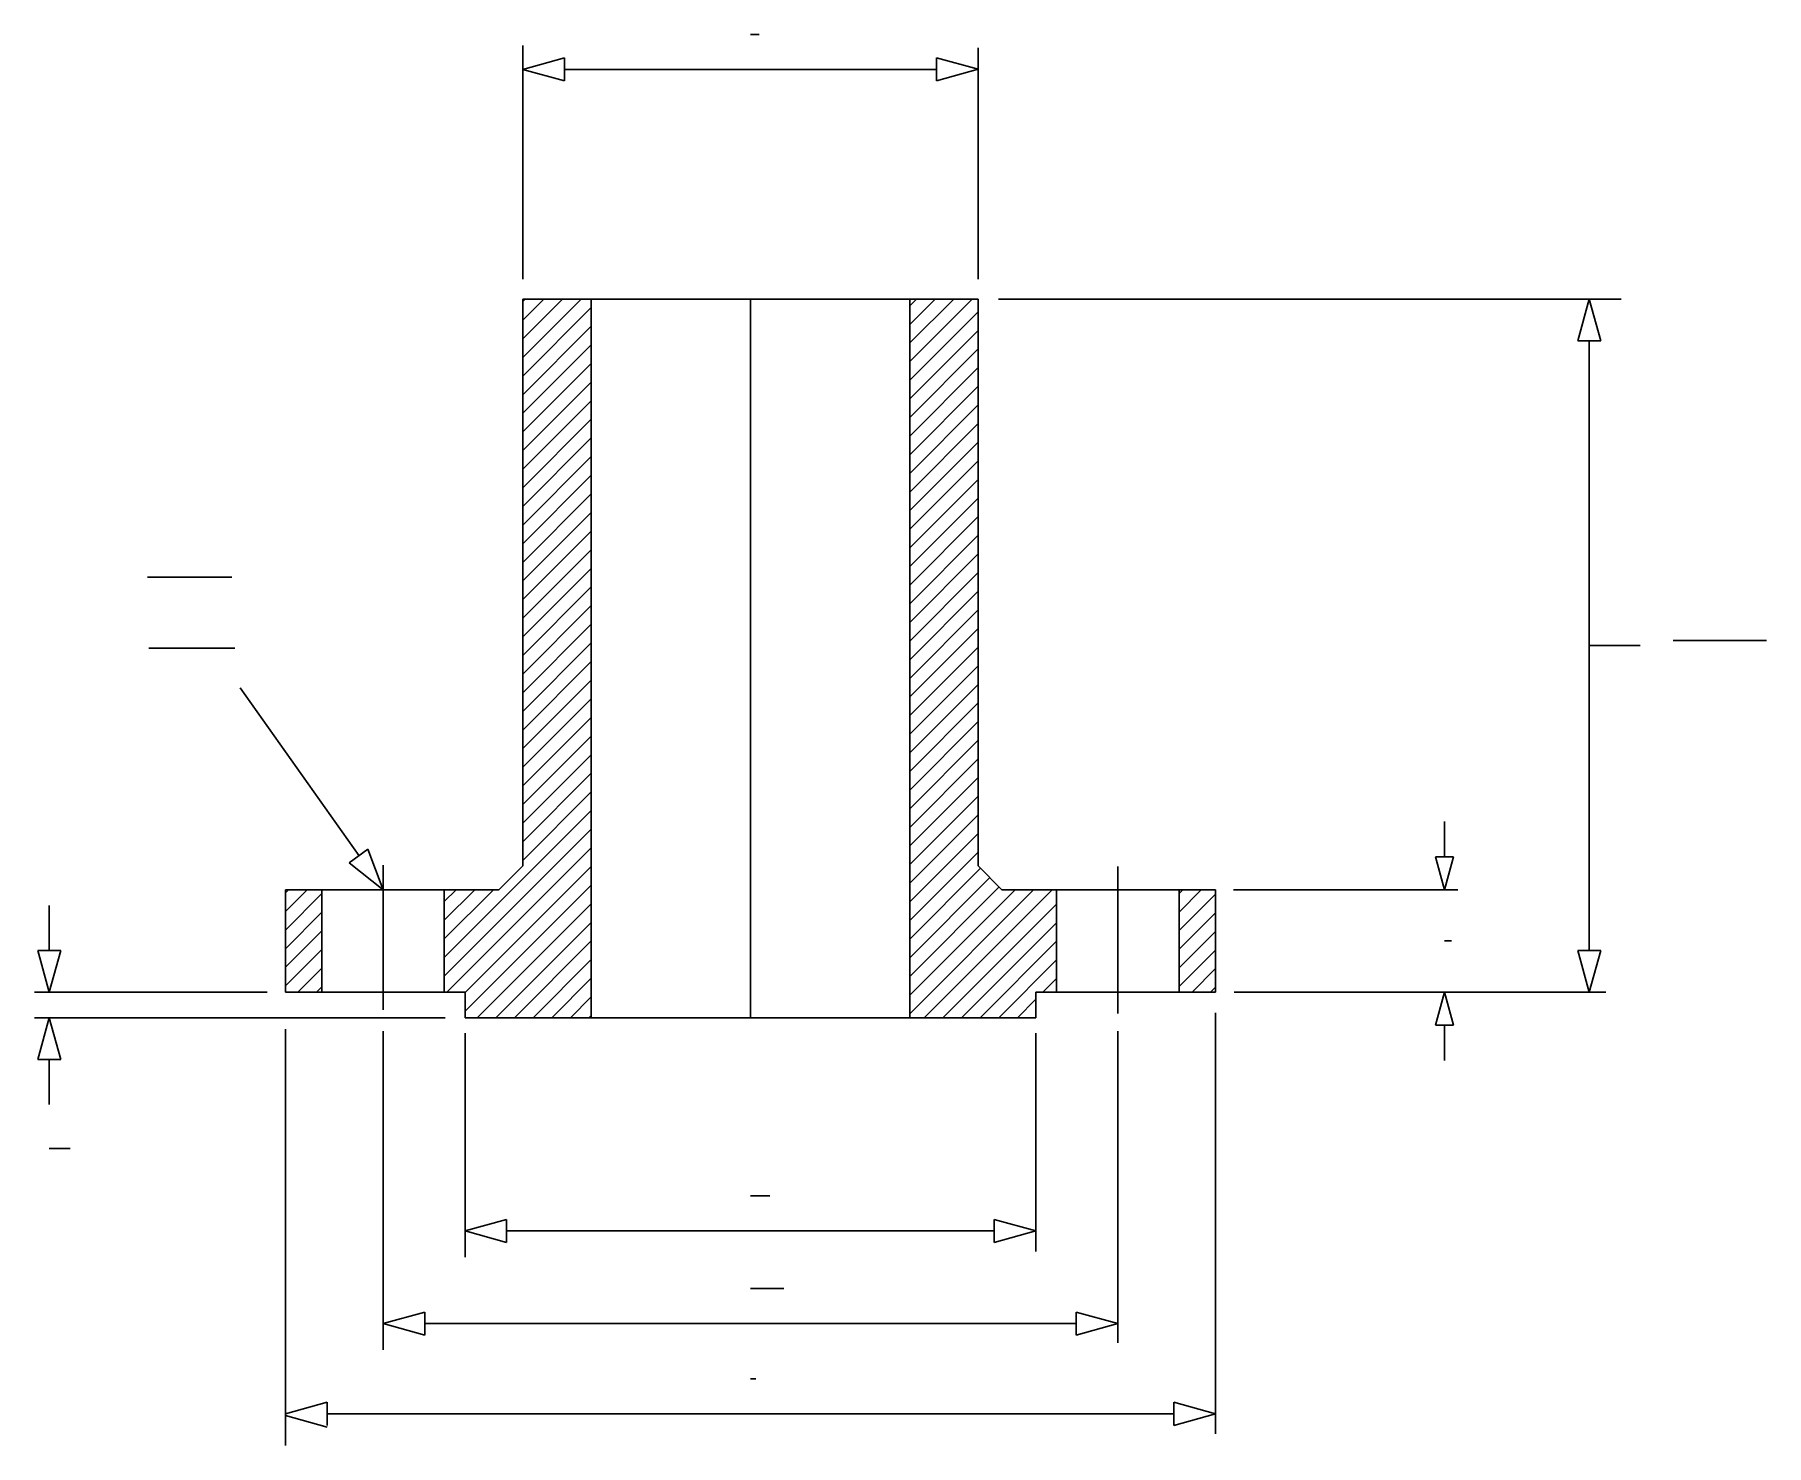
# Model space of a CAD drawing. Extents: x 391 to 1376, y 204 to 1008.
import ezdxf

# ---------------------------------------------------------------- set-up
doc = ezdxf.new("R2010")
doc.units = 0
doc.header["$MEASUREMENT"] = 0
doc.layers.add('-1', color=7, linetype='CONTINUOUS')
doc.layers.add('1', color=7, linetype='CONTINUOUS')

msp = doc.modelspace()

# ---------------------------------------------------------------- linework, layer by layer
at = {"layer": '-1', "color": 2, "linetype": 'Continuous'}
for p, q in [((454.79, 698.8), (502.79, 698.8)), ((1323.47, 662.67), (1376.47, 662.67)), ((455.6, 658.42), (504.6, 658.42))]:
    msp.add_line(p, q, dxfattribs=at)
at = {"layer": '-1', "color": 3, "linetype": 'Continuous'}
for p, q in [((575.22, 540.17), (507.61, 635.66)), ((580.23, 543.83), (569.64, 536.1)), ((588.92, 520.81), (580.23, 543.83)), ((588.92, 520.81), (569.64, 536.1))]:
    msp.add_line(p, q, dxfattribs=at)
at = {"layer": '1', "color": 5, "linetype": 'Continuous'}
for p, q in [((798.08, 1007.62), (803.08, 1007.62)), ((1193.19, 491.64), (1197.19, 491.64)), ((398.84, 373.54), (410.84, 373.54)), ((798.07, 346.57), (809.07, 346.57)), ((798.09, 293.82), (817.09, 293.82)), ((798.11, 242.43), (801.11, 242.43))]:
    msp.add_line(p, q, dxfattribs=at)
at = {"layer": '1', "color": 3, "linetype": 'Continuous'}
for p, q in [((668.41, 1001.44), (668.41, 868.32)), ((927.76, 1000.15), (927.76, 868.32)), ((668.41, 987.8), (692.12, 994.36)), ((668.41, 987.8), (692.12, 981.24)), ((692.12, 994.36), (692.12, 981.24)), ((692.12, 994.36), (692.12, 981.24)), ((692.12, 987.8), (904.04, 987.8)), ((927.76, 987.91), (904.04, 994.46)), ((904.04, 994.46), (904.04, 981.35)), ((927.76, 987.91), (904.04, 981.35)), ((939.3, 857.11), (1293.78, 857.11)), ((1275.67, 857.11), (1269.12, 833.39)), ((1275.67, 857.11), (1282.23, 833.39)), ((1269.12, 833.39), (1282.23, 833.39)), ((1275.67, 833.39), (1275.67, 486.17)), ((1275.67, 659.78), (1304.64, 659.78)), ((1193.19, 559.71), (1193.19, 539.52)), ((1193.19, 520.81), (1188.01, 539.52)), ((1198.36, 539.52), (1188.01, 539.52)), ((1193.19, 520.81), (1198.36, 539.52)), ((1073.14, 520.81), (1200.87, 520.81)), ((398.84, 486.17), (398.84, 511.88)), ((398.84, 462.46), (392.29, 486.17)), ((405.4, 486.17), (392.29, 486.17)), ((398.84, 462.46), (405.4, 486.17)), ((1275.67, 462.46), (1269.12, 486.17)), ((1282.23, 486.17), (1269.12, 486.17)), ((1275.67, 462.46), (1282.23, 486.17)), ((523.01, 462.46), (390.54, 462.46)), ((1073.52, 462.46), (1285.16, 462.46)), ((1193.19, 462.46), (1188.01, 443.75)), ((1193.19, 462.46), (1198.36, 443.75)), ((624.21, 447.96), (390.54, 447.96)), ((398.84, 447.96), (392.29, 424.24)), ((398.84, 447.96), (405.4, 424.24)), ((1062.89, 450.68), (1062.89, 211.08)), ((1188.01, 443.75), (1198.36, 443.75)), ((1193.19, 443.75), (1193.19, 423.56)), ((533.32, 441.46), (533.32, 204.48)), ((588.92, 440.29), (588.92, 258.78)), ((635.57, 439.11), (635.57, 311.61)), ((960.59, 439.11), (960.59, 314.91)), ((1007.24, 440.34), (1007.24, 262.82)), ((392.29, 424.24), (405.4, 424.24)), ((398.84, 398.54), (398.84, 424.24)), ((635.57, 326.57), (659.28, 333.13)), ((635.57, 326.57), (659.28, 320.02)), ((659.28, 320.02), (659.28, 333.13)), ((659.28, 326.57), (936.88, 326.57)), ((960.59, 326.57), (936.88, 333.13)), ((936.88, 333.13), (936.88, 320.02)), ((960.59, 326.57), (936.88, 320.02)), ((588.92, 273.82), (612.63, 280.37)), ((612.63, 267.26), (612.63, 280.37)), ((1007.24, 273.82), (983.53, 280.37)), ((983.53, 280.37), (983.53, 267.26)), ((588.92, 273.82), (612.63, 267.26)), ((612.63, 273.82), (983.53, 273.82)), ((1007.24, 273.82), (983.53, 267.26)), ((533.32, 222.43), (557.03, 228.99)), ((557.03, 215.87), (557.03, 228.99)), ((1062.89, 222.43), (1039.17, 228.99)), ((1039.17, 228.99), (1039.17, 215.87)), ((533.32, 221.43), (557.03, 214.88)), ((557.03, 222.43), (1039.17, 222.43)), ((1062.89, 222.43), (1039.17, 215.87))]:
    msp.add_line(p, q, dxfattribs=at)
at = {"layer": '1', "color": 4, "linetype": 'Continuous'}
for p, q in [((668.41, 855.69), (669.83, 857.11)), ((668.41, 845.08), (680.43, 857.11)), ((668.41, 834.47), (691.04, 857.11)), ((668.41, 823.87), (701.65, 857.11)), ((668.41, 813.26), (707.41, 852.26)), ((798.08, 857.11), (798.08, 447.96)), ((888.76, 853.3), (892.57, 857.11)), ((888.76, 842.69), (903.17, 857.11)), ((888.76, 832.08), (913.78, 857.11)), ((888.76, 821.48), (924.39, 857.11)), ((888.76, 810.87), (927.76, 849.87)), ((668.41, 802.65), (707.41, 841.65)), ((888.76, 800.26), (927.76, 839.26)), ((668.41, 792.05), (707.41, 831.05)), ((888.76, 789.66), (927.76, 828.66)), ((668.41, 781.44), (707.41, 820.44)), ((668.41, 770.83), (707.41, 809.83)), ((888.76, 779.05), (927.76, 818.05)), ((668.41, 760.23), (707.41, 799.23)), ((888.76, 768.44), (927.76, 807.44)), ((888.76, 757.84), (927.76, 796.84)), ((668.41, 749.62), (707.41, 788.62)), ((888.76, 747.23), (927.76, 786.23)), ((668.41, 739.01), (707.41, 778.01)), ((888.76, 736.62), (927.76, 775.62)), ((668.41, 728.41), (707.41, 767.41)), ((888.76, 726.02), (927.76, 765.02)), ((668.41, 717.8), (707.41, 756.8)), ((888.76, 715.41), (927.76, 754.41)), ((668.41, 707.19), (707.41, 746.19)), ((888.76, 704.8), (927.76, 743.8)), ((668.41, 696.59), (707.41, 735.59)), ((888.76, 694.2), (927.76, 733.2)), ((668.41, 685.98), (707.41, 724.98)), ((888.76, 683.59), (927.76, 722.59)), ((668.41, 675.37), (707.41, 714.37)), ((888.76, 672.98), (927.76, 711.98)), ((668.41, 664.77), (707.41, 703.77)), ((888.76, 662.38), (927.76, 701.38)), ((668.41, 654.16), (707.41, 693.16)), ((888.76, 651.77), (927.76, 690.77)), ((668.41, 643.55), (707.41, 682.55)), ((668.41, 632.95), (707.41, 671.95)), ((888.76, 641.16), (927.76, 680.16)), ((668.41, 622.34), (707.41, 661.34)), ((888.76, 630.56), (927.76, 669.56)), ((668.41, 611.73), (707.41, 650.73)), ((888.76, 619.95), (927.76, 658.95)), ((888.76, 609.34), (927.76, 648.34)), ((668.41, 601.13), (707.41, 640.13)), ((888.76, 598.74), (927.76, 637.74)), ((668.41, 590.52), (707.41, 629.52)), ((888.76, 588.13), (927.76, 627.13)), ((668.41, 579.91), (707.41, 618.91)), ((888.76, 577.53), (927.76, 616.53)), ((668.41, 569.31), (707.41, 608.31)), ((888.76, 566.92), (927.76, 605.92)), ((668.41, 558.7), (707.41, 597.7)), ((888.76, 556.31), (927.76, 595.31)), ((668.41, 548.09), (707.41, 587.09)), ((888.76, 545.71), (927.76, 584.71)), ((668.41, 537.49), (707.41, 576.49)), ((888.76, 535.1), (927.76, 574.1)), ((623.78, 482.26), (707.41, 565.88)), ((888.76, 524.49), (927.76, 563.49)), ((623.78, 471.65), (707.41, 555.27)), ((888.76, 513.89), (927.76, 552.89)), ((625.2, 462.46), (707.41, 544.67)), ((888.76, 503.28), (927.76, 542.28)), ((588.92, 534.71), (588.92, 452.5)), ((635.57, 462.22), (707.41, 534.06)), ((888.76, 492.67), (929.08, 533)), ((1007.24, 534), (1007.24, 450.35)), ((635.57, 451.62), (707.41, 523.45)), ((888.76, 482.07), (934.38, 527.69)), ((533.32, 519.07), (535.06, 520.81)), ((533.32, 508.47), (545.67, 520.81)), ((533.32, 497.86), (554.06, 518.6)), ((623.78, 514.08), (630.52, 520.81)), ((623.78, 503.47), (641.12, 520.81)), ((623.78, 492.86), (651.73, 520.81)), ((642.51, 447.96), (707.41, 512.85)), ((888.76, 471.46), (939.69, 522.39)), ((888.76, 460.85), (948.72, 520.81)), ((888.76, 450.25), (959.32, 520.81)), ((897.07, 447.96), (969.93, 520.81)), ((1042.1, 518.74), (1044.18, 520.81)), ((1042.1, 508.13), (1054.78, 520.81)), ((1042.1, 497.52), (1062.89, 518.31)), ((533.32, 487.25), (554.06, 508)), ((907.68, 447.96), (972.38, 512.66)), ((1042.1, 486.92), (1062.89, 507.7)), ((533.32, 476.65), (554.06, 497.39)), ((653.12, 447.96), (707.41, 502.24)), ((918.29, 447.96), (972.38, 502.05)), ((1042.1, 476.31), (1062.89, 497.1)), ((533.32, 466.04), (554.06, 486.78)), ((663.73, 447.96), (707.41, 491.63)), ((928.89, 447.96), (972.38, 491.44)), ((1042.1, 465.7), (1062.89, 486.49)), ((540.35, 462.46), (554.06, 476.18)), ((674.33, 447.96), (707.41, 481.03)), ((939.5, 447.96), (972.38, 480.84)), ((1049.47, 462.46), (1062.89, 475.88)), ((550.95, 462.46), (554.06, 465.57)), ((684.94, 447.96), (707.41, 470.42)), ((964.61, 462.46), (972.38, 470.23)), ((1060.07, 462.46), (1062.89, 465.28)), ((695.55, 447.96), (707.41, 459.81)), ((950.11, 447.96), (960.59, 458.44)), ((706.15, 447.96), (707.41, 449.21))]:
    msp.add_line(p, q, dxfattribs=at)
at = {"layer": '1', "color": 7, "linetype": 'Continuous'}
for p, q in [((668.41, 857.11), (927.76, 857.11)), ((668.41, 857.11), (668.41, 534.32)), ((707.41, 857.11), (707.41, 447.96)), ((888.76, 857.11), (888.76, 447.96)), ((927.76, 857.11), (927.76, 534.32)), ((668.41, 534.32), (654.9, 520.81)), ((927.76, 534.32), (941.26, 520.81)), ((654.9, 520.81), (533.32, 520.81)), ((533.32, 520.81), (533.32, 462.46)), ((554.06, 520.81), (554.06, 462.46)), ((623.78, 520.81), (623.78, 462.46)), ((941.26, 520.81), (950.63, 520.81)), ((950.63, 520.81), (1062.89, 520.81)), ((972.38, 520.81), (972.38, 462.46)), ((1042.1, 520.81), (1042.1, 462.46)), ((1062.89, 520.81), (1062.89, 462.46)), ((533.32, 462.46), (635.57, 462.46)), ((635.57, 462.46), (635.57, 447.96)), ((960.59, 462.46), (960.59, 447.96)), ((960.59, 462.46), (1062.89, 462.46)), ((635.57, 447.96), (960.59, 447.96))]:
    msp.add_line(p, q, dxfattribs=at)

doc.saveas('drawing.dxf')
